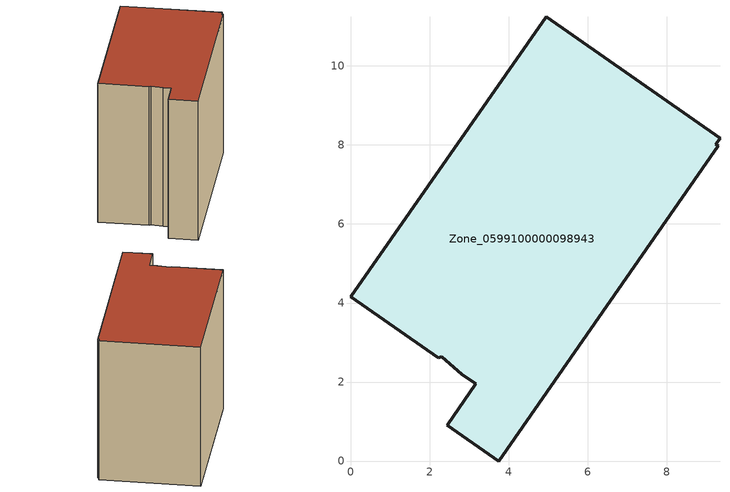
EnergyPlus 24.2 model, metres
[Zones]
Zone_0599100000098943
 floor ground (C_G): 9.25,8.02 9.31,7.97 3.76,0 2.45,0.91 3.17,1.95 2.82,2.19 2.3,2.64 2.22,2.61 0,4.16 4.96,11.24 9.35,8.18 z0
 wall outside (C_F): 3.17,1.95 2.45,0.91 3.76,0 9.31,7.97 9.25,8.02 9.35,8.18 4.96,11.24 0,4.16 2.22,2.61 2.3,2.64 2.82,2.19 3.17,1.95 z0:8.2
 roof outside (C_R): 9.31,7.97 9.25,8.02 9.35,8.18 4.96,11.24 0,4.16 2.22,2.61 2.3,2.64 2.82,2.19 3.17,1.95 2.45,0.91 3.76,0 z8.2
[BUILDING]
Pand.0599100000098943: North Axis=0; Terrain=City; Loads Convergence Tolerance Value=0.04; Temperature Convergence Tolerance Value=0.4; Solar Distribution=FullExterior; Maximum Number of Warmup Days=25; Minimum Number of Warmup Days=1
[Site:Location]
Rotterdam.The.Hague.AP_ZH_NLD Design_Conditions: Latitude=51.96; Longitude=4.45; Time Zone=1; Elevation=-4.5
[SITE:GROUNDTEMPERATURE:BUILDINGSURFACE]
18, 18, 18, 18, 18, 18, 18, 18, 18, 18, 18, 18
[MATERIAL] Thermal Absorptance=0.9; Solar Absorptance=0.7; Visible Absorptance=0.7
Name | Roughness | Thickness | Conductivity | Density | Specific Heat
G.TI.1975-1991 | MediumSmooth | 0.15 | 0.288461 | 540 | 1210
F.TI.1975-1991 | Rough | 0.3 | 0.230769 | 1920 | 840
R.TI.1975-1991 | MediumRough | 0.2 | 0.153846 | 1500 | 1000
[CONSTRUCTION]
C_G: G.TI.1975-1991
C_F: F.TI.1975-1991
C_R: R.TI.1975-1991
[ZONE]
Zone_0599100000098943: Type=1; Multiplier=1; Ceiling Height=Autocalculate; Volume=Autocalculate; Floor Area=autocalculate; Part of Total Floor Area=Yes
[ZONEINFILTRATION:DESIGNFLOWRATE]
Infil_Zone_0599100000098943: Zone or ZoneList or Space or SpaceList=Zone_0599100000098943; Schedule=AlwaysOn; Design Flow Rate Calculation Method=Flow/Area; Flow Rate per Floor Area=0.003; Constant Term Coefficient=1; Temperature Term Coefficient=0; Velocity Term Coefficient=0; Velocity Squared Term Coefficient=0
[HVACTEMPLATE:ZONE:IDEALLOADSAIRSYSTEM]
Zone_0599100000098943: Maximum Heating Supply Air Temperature=50; Minimum Cooling Supply Air Temperature=13; Maximum Heating Supply Air Humidity Ratio=0.0156; Minimum Cooling Supply Air Humidity Ratio=0.0077; Heating Limit=NoLimit; Cooling Limit=NoLimit; Dehumidification Control Type=ConstantSensibleHeatRatio; Cooling Sensible Heat Ratio=0.7; Dehumidification Setpoint=60; Humidification Control Type=None; Humidification Setpoint=30; Outdoor Air Method=None; Outdoor Air Flow Rate per Person=0.00944; Outdoor Air Flow Rate per Zone Floor Area=0; Outdoor Air Flow Rate per Zone=0; Demand Controlled Ventilation Type=None; Outdoor Air Economizer Type=NoEconomizer; Heat Recovery Type=None; Sensible Heat Recovery Effectiveness=0.7; Latent Heat Recovery Effectiveness=0.65
[ZONECONTROL:THERMOSTAT]
ThermostatControl_Zone_0599100000098943: Zone or ZoneList=Zone_0599100000098943; Control Type Schedule=DualSetpointControlType; Control 1=Thermostat_Zone_0599100000098943; Temperature Difference Between Cutout And Setpoint=0
[THERMOSTATSETPOINT:DUALSETPOINT]
Thermostat_Zone_0599100000098943: Heating Setpoint Temperature Schedule=HeatingSetpoint_Zone_0599100000098943; Cooling Setpoint Temperature Schedule=CoolingSetpoint_Zone_0599100000098943
[SCHEDULE:COMPACT]
HeatingSetpoint_Zone_0599100000098943: Through: 12/31, For: AllDays, Until: 24:00, 21
CoolingSetpoint_Zone_0599100000098943: Through: 12/31, For: AllDays, Until: 24:00, 24
DualSetpointControlType: Through: 12/31, For: AllDays, Until: 24:00, 4
AlwaysOn: Through: 12/31, For: AllDays, Until: 24:00, 1
